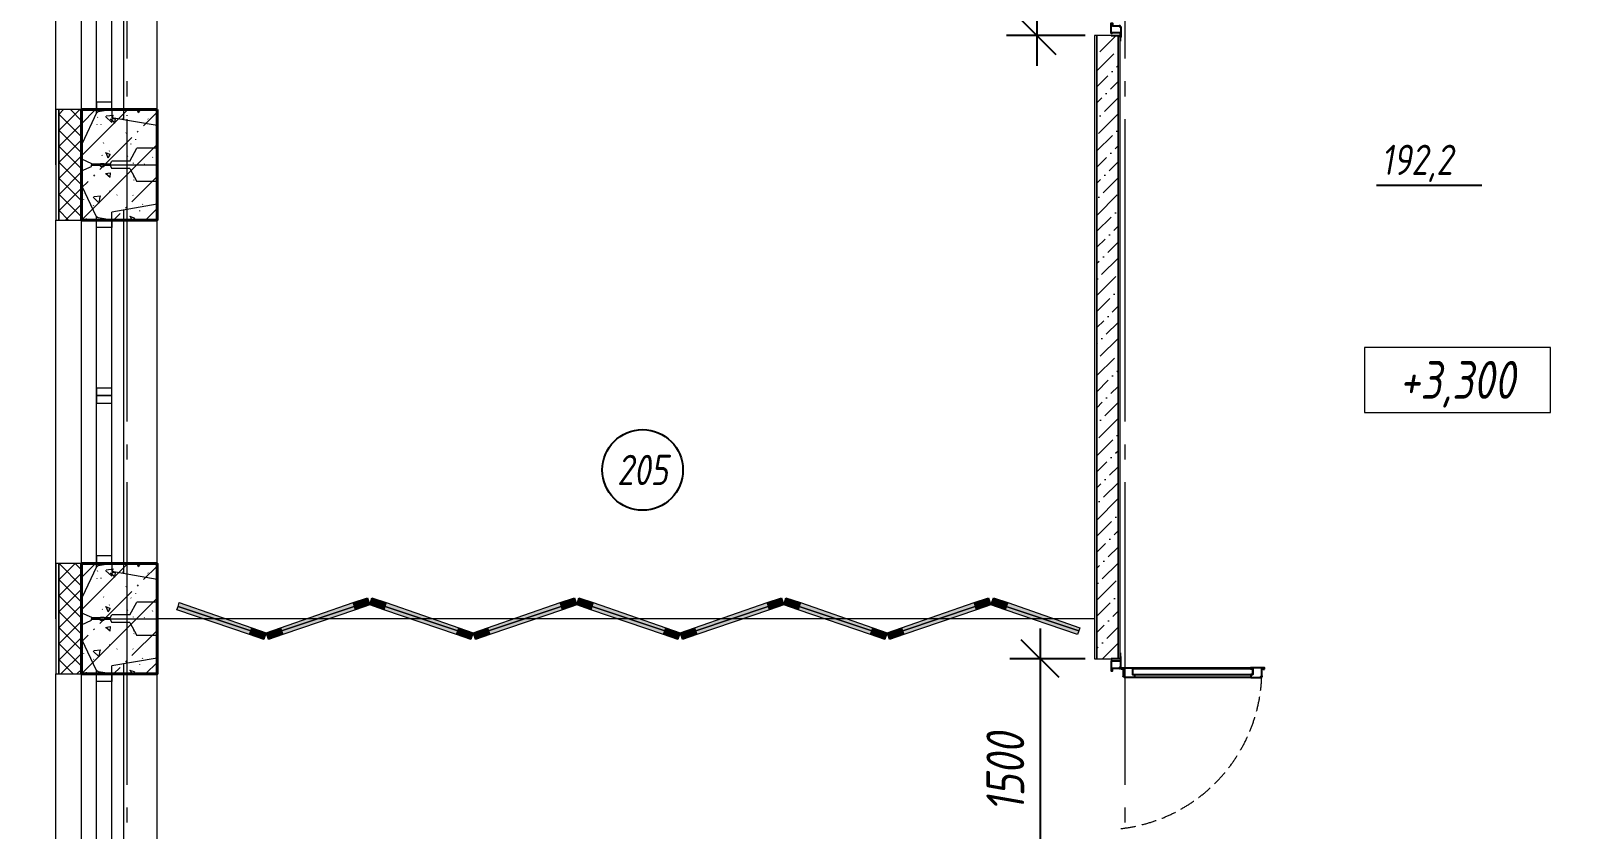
# Model space of a CAD drawing. Header units: millimetres. Extents: x -85420 to 1195317, y -69347 to 470418.
# Drawn here: x 429911 to 440079, y 32185 to 37463 of the extents above; entities that cross this region are included whole.
import ezdxf
from ezdxf import colors
from ezdxf.entities.mleader import LeaderData, LeaderLine
from ezdxf.enums import TextEntityAlignment as Align
from ezdxf.math import Vec2, Vec3

# ---------------------------------------------------------------- set-up
doc = ezdxf.new("R2010")
doc.units = ezdxf.units.MM
for name, pattern in [('GOST2.303 6', [12, 8, -1.5, 1, -1.5]), ('ГОСТ 2.303 4', [7, 5, -2, 0]), ('ГОСТ 2.303 5', [24, 20, -1.5, 1, -1.5]), ('осевая', [50.8, 31.75, -6.35, 6.35, -6.35])]:
    doc.linetypes.add(name, pattern=pattern)
for name, color, linetype, lineweight in [('!М_Двери', 7, 'Continuous', 15), ('+АР_Выноски', 4, 'Continuous', 9), ('+АР_Осевые линии', 252, 'GOST2.303 6', 9), ('+АР_Стены внутренние', 250, 'Continuous', 18), ('АР_Окна', 4, 'Continuous', 9), ('АР_Отметки', 7, 'Continuous', 5), ('АР_Сущ Несущая стена', 250, 'Continuous', 50), ('АР_штриховка несущих стен', 250, 'Continuous', 0), ('СПДС_+АР_Стены', 250, 'Continuous', 20), ('СПДС_РАЗМЕРЫ', 252, 'Continuous', 0), ('стены', 7, 'Continuous', 40), ('ТОНКАЯ', 253, 'Continuous', 0), ('ТХ_Трансформ перегорордка', 250, 'Continuous', 5), ('ЭКСПЛИКАЦИЯ', 7, 'Continuous', 5)]:
    doc.layers.add(name, color=color, linetype=linetype, lineweight=lineweight)
doc.layers.add('ОСИ', color=7, linetype='осевая', lineweight=13, true_color=0x999999)
doc.styles.add('ISOCPEUR', font='', dxfattribs={"height": 250})
doc.styles.add('ГОСТ 2.304', font='CS_Gost2304.shx', dxfattribs={"oblique": 10})
doc.styles.get('ISOCPEUR').set_extended_font_data('ISOCPEUR', italic=True)
doc.linetypes.add('Ground1', pattern='A,12,[130,ltypeshp.shx,S=3,R=-150,X=0,Y=-2.598],3,[130,ltypeshp.shx,S=3,R=-150,X=0,Y=-2.598],3,[130,ltypeshp.shx,S=3,R=-150,X=0,Y=-2.598],0', length=18)
doc.linetypes.add('Ground2', pattern='A,12,[130,ltypeshp.shx,S=3,R=-210,X=0,Y=-2.598],3,[130,ltypeshp.shx,S=3,R=-210,X=0,Y=-2.598],3,[130,ltypeshp.shx,S=3,R=-210,X=0,Y=-2.598],0', length=18)
doc.dimstyles.new('СПДС', dxfattribs={"dimscale": 100, "dimtxt": 2.5, "dimasz": 2.5, "dimexe": 2, "dimexo": 0.625, "dimgap": 1, "dimtad": 1, "dimdec": 0, "dimrnd": 5, "dimtxsty": 'ГОСТ 2.304', "dimblk": 'OBLIQUE', "dimblk1": 'OBLIQUE', "dimblk2": 'OBLIQUE', "dimcen": 2.5, "dimdle": 2, "dimadec": 0, "dimazin": 2, "dimtfac": 0.75, "dimtdec": 4, "dimtmove": 1, "dimatfit": 3, "dimfxl": 1, "dimtfill": 1, "dimtolj": 1, "dimarcsym": 1})
pattern_1 = [(45, (0, 0), (-53.033009, 53.033009), []), (135, (0, 0), (-53.033009, -53.033009), [])]

# ---------------------------------------------------------------- blocks, each defined once
blk = doc.blocks.new('_Oblique')
at = {"color": 0, "linetype": 'ByBlock', "lineweight": -2}
blk.add_line((-0.5, -0.5), (0.5, 0.5), dxfattribs=at)
blk = doc.blocks.new('*D321')
at = {"layer": 'Defpoints', "color": 0, "ltscale": 100, "transparency": 16777216}
for p in [(436946, 38933), (436564, 37432), (436946, 37432)]:
    blk.add_point(p, dxfattribs=at)
at = {"layer": 'СПДС_РАЗМЕРЫ', "color": 0, "lineweight": -2, "ltscale": 100, "transparency": 16777216}
for p, q in [((436564, 39133), (436564, 37232)), ((436884, 38933), (436364, 38933)), ((436884, 37432), (436364, 37432))]:
    blk.add_line(p, q, dxfattribs=at)
at = {"layer": 'СПДС_РАЗМЕРЫ', "color": 0, "lineweight": -2, "ltscale": 100, "transparency": 16777216, "xscale": 250, "yscale": 250, "zscale": 250}
for p, rotation in [((436564, 38933), 90), ((436564, 37432), 270)]:
    blk.add_blockref('_Oblique', p, dxfattribs=dict(at, rotation=rotation))
at = {"layer": 'СПДС_РАЗМЕРЫ', "color": 0, "ltscale": 100, "transparency": 16777216, "insert": (436334, 38183), "char_height": 250, "attachment_point": 5, "rotation": 90, "style": 'ГОСТ 2.304', "bg_fill": 3, "box_fill_scale": 1.1, "bg_fill_color": 256, "bg_fill_true_color": 13158600, "bg_fill_transparency": 0}
blk.add_mtext('\\A1;1500', dxfattribs=at)
blk = doc.blocks.new('*D320')
at = {"layer": 'Defpoints', "color": 0, "ltscale": 100, "transparency": 16777216}
for p in [(436946, 33312), (436586, 31811), (436946, 31811)]:
    blk.add_point(p, dxfattribs=at)
at = {"layer": 'СПДС_РАЗМЕРЫ', "color": 0, "lineweight": -2, "ltscale": 100, "transparency": 16777216}
for p, q in [((436586, 33512), (436586, 31611)), ((436884, 33312), (436386, 33312)), ((436884, 31811), (436386, 31811))]:
    blk.add_line(p, q, dxfattribs=at)
at = {"layer": 'СПДС_РАЗМЕРЫ', "color": 0, "lineweight": -2, "ltscale": 100, "transparency": 16777216, "xscale": 250, "yscale": 250, "zscale": 250}
for p, rotation in [((436586, 33312), 90), ((436586, 31811), 270)]:
    blk.add_blockref('_Oblique', p, dxfattribs=dict(at, rotation=rotation))
at = {"layer": 'СПДС_РАЗМЕРЫ', "color": 0, "ltscale": 100, "transparency": 16777216, "insert": (436356, 32562), "char_height": 250, "attachment_point": 5, "rotation": 90, "style": 'ГОСТ 2.304', "bg_fill": 3, "box_fill_scale": 1.1, "bg_fill_color": 256, "bg_fill_true_color": 13158600, "bg_fill_transparency": 0}
blk.add_mtext('\\A1;1500', dxfattribs=at)
blk = doc.blocks.new('трансформ перег')
at = {"layer": 'ТХ_Трансформ перегорордка', "linetype": 'Continuous', "lineweight": 0, "true_color": 0xfffffe}
for points in [[(-5581, -81), (-5573, -59), (-6054, 108), (-6061, 81)], [(-4896, 81), (-4904, 108), (-5384, -59), (-5377, -81)], [(-4794, 93), (-4809, 138), (-4904, 108), (-4889, 59)], [(-4779, 138), (-4794, 93), (-4700, 59), (-4685, 108)], [(-4212, -81), (-4204, -59), (-4685, 108), (-4692, 81)], [(-3527, 81), (-3535, 108), (-4015, -59), (-4008, -81)], [(-3425, 93), (-3440, 138), (-3535, 108), (-3520, 59)], [(-3410, 138), (-3425, 93), (-3331, 59), (-3316, 108)], [(-2843, -81), (-2835, -59), (-3316, 108), (-3323, 81)], [(-2158, 81), (-2166, 108), (-2646, -59), (-2638, -81)], [(-2056, 93), (-2071, 138), (-2166, 108), (-2151, 59)], [(-2041, 138), (-2056, 93), (-1961, 59), (-1946, 108)], [(-1474, -81), (-1466, -59), (-1946, 108), (-1954, 81)], [(-789, 81), (-797, 108), (-1277, -59), (-1269, -81)], [(-687, 93), (-702, 138), (-797, 108), (-781, 59)], [(-668, 138), (-687, 93), (-592, 59), (-573, 108)], [(-104, -81), (-97, -59), (-573, 108), (-585, 81)], [(-5589, -104), (-5581, -81), (-6061, 81), (-6069, 59)], [(-4889, 59), (-4896, 81), (-5377, -81), (-5369, -104)], [(-4219, -104), (-4212, -81), (-4692, 81), (-4700, 59)], [(-3520, 59), (-3527, 81), (-4008, -81), (-4000, -104)], [(-2850, -104), (-2843, -81), (-3323, 81), (-3331, 59)], [(-2151, 59), (-2158, 81), (-2638, -81), (-2631, -104)], [(-1481, -104), (-1474, -81), (-1954, 81), (-1961, 59)], [(-781, 59), (-789, 81), (-1269, -81), (-1262, -104)], [(-112, -104), (-104, -81), (-585, 81), (-592, 59)], [(-5494, -138), (-5479, -93), (-5573, -59), (-5589, -104)], [(-5479, -93), (-5464, -138), (-5369, -104), (-5384, -59)], [(-4125, -138), (-4110, -93), (-4204, -59), (-4219, -104)], [(-4110, -93), (-4095, -138), (-4000, -104), (-4015, -59)], [(-2756, -138), (-2741, -93), (-2835, -59), (-2850, -104)], [(-2741, -93), (-2725, -138), (-2631, -104), (-2646, -59)], [(-1387, -138), (-1371, -93), (-1466, -59), (-1481, -104)], [(-1371, -93), (-1356, -138), (-1262, -104), (-1277, -59)]]:
    blk.add_hatch(color=7, dxfattribs=at).paths.add_polyline_path(points)
at = {"layer": 'ТХ_Трансформ перегорордка', "linetype": 'осевая', "lineweight": 0, "ltscale": 500}
blk.add_line((0, 0), (-6200, 0), dxfattribs=at)
at = {"layer": 'ТХ_Трансформ перегорордка', "linetype": 'Continuous', "lineweight": 0}
for points in [[(-5581, -81), (-6061, 81), (-6054, 108), (-5573, -59)], [(-4896, 81), (-5377, -81), (-5384, -59), (-4904, 108)], [(-4794, 93), (-4889, 59), (-4904, 108), (-4809, 138)], [(-4779, 138), (-4685, 108), (-4700, 59), (-4794, 93)], [(-4212, -81), (-4692, 81), (-4685, 108), (-4204, -59)], [(-3527, 81), (-4008, -81), (-4015, -59), (-3535, 108)], [(-3425, 93), (-3520, 59), (-3535, 108), (-3440, 138)], [(-3410, 138), (-3316, 108), (-3331, 59), (-3425, 93)], [(-2843, -81), (-3323, 81), (-3316, 108), (-2835, -59)], [(-2158, 81), (-2638, -81), (-2646, -59), (-2166, 108)], [(-2056, 93), (-2151, 59), (-2166, 108), (-2071, 138)], [(-2041, 138), (-1946, 108), (-1961, 59), (-2056, 93)], [(-1474, -81), (-1954, 81), (-1946, 108), (-1466, -59)], [(-789, 81), (-1269, -81), (-1277, -59), (-797, 108)], [(-687, 93), (-781, 59), (-797, 108), (-702, 138)], [(-668, 138), (-573, 108), (-592, 59), (-687, 93)], [(-104, -81), (-585, 81), (-573, 108), (-97, -59)], [(-5589, -104), (-6069, 59), (-6061, 81), (-5581, -81)], [(-4889, 59), (-5369, -104), (-5377, -81), (-4896, 81)], [(-4219, -104), (-4700, 59), (-4692, 81), (-4212, -81)], [(-3520, 59), (-4000, -104), (-4008, -81), (-3527, 81)], [(-2850, -104), (-3331, 59), (-3323, 81), (-2843, -81)], [(-2151, 59), (-2631, -104), (-2638, -81), (-2158, 81)], [(-1481, -104), (-1961, 59), (-1954, 81), (-1474, -81)], [(-781, 59), (-1262, -104), (-1269, -81), (-789, 81)], [(-112, -104), (-592, 59), (-585, 81), (-104, -81)], [(-5494, -138), (-5589, -104), (-5573, -59), (-5479, -93)], [(-5479, -93), (-5384, -59), (-5369, -104), (-5464, -138)], [(-4125, -138), (-4219, -104), (-4204, -59), (-4110, -93)], [(-4110, -93), (-4015, -59), (-4000, -104), (-4095, -138)], [(-2756, -138), (-2850, -104), (-2835, -59), (-2741, -93)], [(-2741, -93), (-2646, -59), (-2631, -104), (-2725, -138)], [(-1387, -138), (-1481, -104), (-1466, -59), (-1371, -93)], [(-1371, -93), (-1277, -59), (-1262, -104), (-1356, -138)]]:
    blk.add_lwpolyline(points, close=True, dxfattribs=at)
for points in [[(-5581, -81), (-6061, 81)], [(-4896, 81), (-5377, -81)], [(-4212, -81), (-4692, 81)], [(-3527, 81), (-4008, -81)], [(-2843, -81), (-3323, 81)], [(-2158, 81), (-2638, -81)], [(-1474, -81), (-1954, 81)], [(-789, 81), (-1269, -81)], [(-104, -81), (-585, 81)]]:
    blk.add_lwpolyline(points, dxfattribs=at)
blk = doc.blocks.new('НП 3033')
at = {"layer": 'АР_Окна', "ltscale": 100}
for p, q in [((365, 500), (2635, 500)), ((365, 400), (2635, 400)), ((365, 300), (2635, 300)), ((365, 220), (2635, 220)), ((365, 0), (2635, 0))]:
    blk.add_line(p, q, dxfattribs=at)
for points in [[(365, 300), (365, 500), (365, 670), (2635, 670), (2635, 300)], [(365, 300), (415, 300), (415, 400), (365, 400)], [(1450, 400), (1425, 400), (1425, 300), (1450, 300), (1475, 300), (1475, 400), (1438, 400)], [(1500, 400), (1475, 400), (1475, 300), (1500, 300), (1525, 300), (1525, 400), (1488, 400)], [(2635, 300), (2585, 300), (2585, 400), (2635, 400)]]:
    blk.add_lwpolyline(points, dxfattribs=at)
at = {"layer": 'СПДС_+АР_Стены', "ltscale": 100}
for points in [[(0, 670), (0, 670), (365, 670), (365, 670)], [(3000, 670), (3000, 670), (2635, 670), (2635, 670)]]:
    blk.add_lwpolyline(points, dxfattribs=at)
at = {"layer": 'стены', "ltscale": 100}
for p, q in [((2960, 500), (2860, 500)), ((0, 0), (0, 0))]:
    blk.add_line(p, q, dxfattribs=at)
at = {"layer": 'стены', "lineweight": 30, "ltscale": 100}
blk.add_lwpolyline([(0, 0), (365, 0), (365, 500), (0, 500)], dxfattribs=at)
at = {"layer": 'стены', "ltscale": 100}
blk.add_lwpolyline([(3000, 500), (2635, 500), (2635, 0), (3000, 0)], dxfattribs=at)
blk = doc.blocks.new('обследование 2 этаж 1245')
at = {"layer": 'ТОНКАЯ', "ltscale": 100}
for p, q in [((-10940, -34820), (-10940, -32100)), ((-10440, -34700), (-10440, -32220)), ((-10840, -34617), (-10840, -32303)), ((-10740, -34595), (-10740, -32325)), ((-10660, -34662), (-10660, -32258)), ((-10840, -34617), (-10935, -34818)), ((-10830, -34610), (-10840, -34617)), ((-10740, -34595), (-10830, -34610)), ((-10740, -34595), (-10740, -34648)), ((-10440, -34700), (-10740, -34648)), ((-10440, -34700), (-10440, -34850)), ((-10935, -34818), (-10940, -34820)), ((-10940, -34920), (-10940, -34820)), ((-10620, -34935), (-10575, -34850)), ((-10440, -34850), (-10575, -34850)), ((-10440, -34960), (-10440, -34850)), ((-10940, -34920), (-10875, -34950)), ((-10940, -35000), (-10875, -34970)), ((-10875, -34950), (-10875, -34955)), ((-10818, -34955), (-10875, -34955)), ((-10875, -34955), (-10875, -34960)), ((-10818, -34960), (-10875, -34960)), ((-10875, -34960), (-10440, -34960)), ((-10818, -34960), (-10875, -34960)), ((-10875, -34965), (-10875, -34960)), ((-10875, -34960), (-10440, -34960)), ((-10875, -34970), (-10875, -34965)), ((-10818, -34965), (-10875, -34965)), ((-10818, -34955), (-10813, -34950)), ((-10818, -34965), (-10813, -34970)), ((-10813, -34950), (-10793, -34950)), ((-10813, -34970), (-10793, -34970)), ((-10793, -34950), (-10788, -34955)), ((-10793, -34970), (-10788, -34965)), ((-10750, -34955), (-10788, -34955)), ((-10750, -34965), (-10788, -34965)), ((-10750, -34955), (-10740, -34935)), ((-10750, -34965), (-10740, -34985)), ((-10620, -34935), (-10740, -34935)), ((-10440, -34960), (-10440, -35070)), ((-10940, -35000), (-10940, -35100)), ((-10620, -34985), (-10740, -34985)), ((-10620, -34985), (-10575, -35070)), ((-10440, -35070), (-10575, -35070)), ((-10440, -35220), (-10440, -35070)), ((-10940, -37820), (-10940, -35100)), ((-10935, -35102), (-10940, -35100)), ((-10840, -35303), (-10935, -35102)), ((-10440, -35220), (-10740, -35272)), ((-10740, -35325), (-10740, -35272)), ((-10660, -37662), (-10660, -35258)), ((-10440, -37700), (-10440, -35220)), ((-10840, -37617), (-10840, -35303)), ((-10830, -35310), (-10840, -35303)), ((-10740, -35325), (-10830, -35310)), ((-10740, -37595), (-10740, -35325)), ((-10840, -37617), (-10935, -37818)), ((-10830, -37610), (-10840, -37617)), ((-10740, -37595), (-10830, -37610)), ((-10740, -37595), (-10740, -37648)), ((-10440, -37700), (-10740, -37648)), ((-10440, -37700), (-10440, -37850)), ((-10935, -37818), (-10940, -37820)), ((-10940, -37920), (-10940, -37820)), ((-10940, -37920), (-10875, -37950)), ((-10620, -37935), (-10575, -37850)), ((-10440, -37850), (-10575, -37850)), ((-10440, -37960), (-10440, -37850)), ((-10940, -38000), (-10875, -37970)), ((-10940, -38000), (-10940, -38100)), ((-10875, -37950), (-10875, -37955)), ((-10818, -37955), (-10875, -37955)), ((-10875, -37955), (-10875, -37960)), ((-10818, -37960), (-10875, -37960)), ((-10875, -37960), (-10440, -37960)), ((-10818, -37960), (-10875, -37960)), ((-10875, -37965), (-10875, -37960)), ((-10875, -37960), (-10440, -37960)), ((-10875, -37970), (-10875, -37965)), ((-10818, -37965), (-10875, -37965)), ((-10818, -37955), (-10813, -37950)), ((-10818, -37965), (-10813, -37970)), ((-10813, -37950), (-10793, -37950)), ((-10813, -37970), (-10793, -37970)), ((-10793, -37950), (-10788, -37955)), ((-10793, -37970), (-10788, -37965)), ((-10750, -37955), (-10788, -37955)), ((-10750, -37965), (-10788, -37965)), ((-10750, -37955), (-10740, -37935)), ((-10750, -37965), (-10740, -37985)), ((-10620, -37935), (-10740, -37935)), ((-10620, -37985), (-10740, -37985)), ((-10620, -37985), (-10575, -38070)), ((-10440, -37960), (-10440, -38070)), ((-10940, -40820), (-10940, -38100)), ((-10935, -38102), (-10940, -38100)), ((-10840, -38303), (-10935, -38102)), ((-10440, -38070), (-10575, -38070)), ((-10440, -38220), (-10440, -38070)), ((-10440, -38220), (-10740, -38272)), ((-10440, -40700), (-10440, -38220)), ((-10840, -40617), (-10840, -38303)), ((-10830, -38310), (-10840, -38303)), ((-10740, -38325), (-10830, -38310)), ((-10740, -38325), (-10740, -38272)), ((-10740, -40595), (-10740, -38325)), ((-10660, -40662), (-10660, -38258))]:
    blk.add_line(p, q, dxfattribs=at)
blk = doc.blocks.new('A$C314F1C93')
at = {"layer": '+АР_Осевые линии', "linetype": 'ГОСТ 2.303 5', "lineweight": 0, "ltscale": 100}
for p, q in [((140, 64752.7), (140, -9752.2)), ((6740, 64752.7), (6740, -9752.2))]:
    blk.add_line(p, q, dxfattribs=at)
blk = doc.blocks.new('_DotSmall')
at = {"color": 0, "linetype": 'ByBlock', "const_width": 0.5}
blk.add_lwpolyline([(-0.0625, 0, 1), (0.0625, 0, 1)], format="xyb", close=True, dxfattribs=at)
blk = doc.blocks.new('АР план')
at = {"layer": 'АР_Отметки', "lineweight": 9}
ml = blk.add_multileader_mtext('Standard', dxfattribs=at)
ml.set_content('+3,950', color=256, style='ISOCPEUR')
ml.set_leader_properties(color=256, linetype='Continuous', lineweight=-1)
ml.set_arrow_properties(name='DOTSMALL')
ml.build(insert=Vec2(0, 0))
ml.multileader.update_dxf_attribs({"has_text_frame": 1, "text_left_attachment_type": 4, "text_right_attachment_type": 4, "dogleg_length": 100, "arrow_head_size": 180})
ctx = ml.context
ctx.base_point, ctx.char_height, ctx.arrow_head_size, ctx.landing_gap_size, ctx.plane_origin = Vec3(653061.3, 32239.7), 250, 180, 50, Vec3(652979.9, 30972.2)
ctx.left_attachment, ctx.right_attachment = 4, 4
notes = []
notes.append((ctx, [(0, (0, 0, 0), (0, 0), (1, 0), 1, [])]))
ctx.mtext.insert, ctx.mtext.width, ctx.mtext.line_spacing_style, ctx.mtext.flow_direction = Vec3(653111.3, 32573.1), 852.697, 2, 5
ml = blk.add_multileader_mtext('Standard', dxfattribs=at)
ml.set_content('+1,975', color=256, style='ISOCPEUR')
ml.set_leader_properties(color=256, linetype='Continuous', lineweight=-1)
ml.set_arrow_properties(name='DOTSMALL')
ml.build(insert=Vec2(0, 0))
ml.multileader.update_dxf_attribs({"has_text_frame": 1, "text_left_attachment_type": 4, "text_right_attachment_type": 4, "dogleg_length": 100, "arrow_head_size": 180})
ctx = ml.context
ctx.base_point, ctx.char_height, ctx.arrow_head_size, ctx.landing_gap_size, ctx.plane_origin = Vec3(652749.3, 27128.7), 250, 180, 50, Vec3(655881.4, 25957)
ctx.left_attachment, ctx.right_attachment = 4, 4
notes.append((ctx, [(0, (0, 0, 0), (0, 0), (1, 0), 1, [])]))
ctx.mtext.insert, ctx.mtext.width, ctx.mtext.line_spacing_style, ctx.mtext.flow_direction = Vec3(652799.3, 27528.7), 852.697, 2, 5
for ctx, leaders in notes:
    for number, flags, end, landing, length, lines in leaders:
        leader = LeaderData()
        leader.index, (leader.has_last_leader_line, leader.has_dogleg_vector, leader.attachment_direction) = number, flags
        leader.last_leader_point, leader.dogleg_vector, leader.dogleg_length = Vec3(end), Vec3(landing), length
        for number, points, colour, breaks in lines:
            line = LeaderLine()
            line.index, line.vertices, line.color, line.breaks = number, Vec3.list(points), colors.encode_raw_color(colour), breaks
            leader.lines.append(line)
        ctx.leaders.append(leader)

msp = doc.modelspace()

# ---------------------------------------------------------------- wipeouts: each hides what was drawn before it
at = {"color": 7, "ltscale": 100, "true_color": 0xffffff}
msp.add_wipeout([(438731.4, 34940.2), (439961.4, 34940.2), (439961.4, 35370.2), (438731.4, 35370.2)], dxfattribs=at).dxf.layer = '+АР_Выноски'

# ---------------------------------------------------------------- next in the draw order: linework, layer by layer
at = {"layer": '+АР_Выноски', "linetype": 'Continuous', "ltscale": 100}
msp.add_lwpolyline([(438731.4, 34940.2), (439961.4, 34940.2), (439961.4, 35370.2), (438731.4, 35370.2), (438731.4, 34940.2)], dxfattribs=at)

# ---------------------------------------------------------------- next in the draw order: texts
at = {"layer": '+АР_Выноски', "linetype": 'Continuous', "ltscale": 100, "style": 'ГОСТ 2.304', "oblique": 10}
msp.add_text('+3,300', height=250, dxfattribs=at).set_placement((439346.4, 35155.2), align=Align.MIDDLE_CENTER)

# ---------------------------------------------------------------- next in the draw order: block references
at = {"layer": 'ОСИ', "ltscale": 40}
msp.add_blockref('A$C314F1C93', (430406.4, 15326.4, 0), dxfattribs=at)

# ---------------------------------------------------------------- next in the draw order: hatches: boundary and pattern name
at = {"layer": 'АР_штриховка несущих стен', "lineweight": 0}
h = msp.add_hatch(dxfattribs=at)
h.set_pattern_fill('FP_1', color=256, angle=90, style=0, pattern_type=2)
h.set_pattern_definition([(225, (208738.74, 425007.94), (212.13203, -212.13203), [300, -50, 10, -50]), (225, (208526.74, 425007.94), (212.13203, -212.13203), []), (140, (208738.74, 425007.94), (31.37587, 358.6306), [37.5, -412.5]), (85, (208738.74, 425007.94), (-376.09568, -69.3761), [30, -330]), (190.451, (208741.35, 425037.82), (-344.71734, 289.2568), [31.87, -350.571]), (136.184, (208638.74, 425007.94), (82.7615, 533.61997), [56.25, -618.75]), (186.636, (208645.64, 425052.4), (-487.0622, 467.3284), [47.805, -525.856]), (81.184, (208638.74, 425007.94), (-487.05805, 467.33264), [45, -495]), (111, (208663.74, 425057.94), (201.30952, 298.45407), [37.5, -412.5]), (56, (208663.74, 425057.94), (-362.5749, 121.6571), [30, -330]), (161.451, (208680.5, 425082.8), (-161.2621, 420.11198), [31.87, -350.571]), (127.5, (208738.74, 425007.94), (-166.446927, 6.079928), [3.353, -322.647, 3.353, -331.647, -331.25]), (127.5, (208738.74, 425007.94), (-166.446927, 6.079928), [-661, 3.353, -327.897]), (97.5, (208738.74, 425007.94), (-197.205856, 131.53477), [3.353, -187.647, 3.353, -315.147, -126.25]), (97.5, (208738.74, 425007.94), (-197.205856, 131.53477), [-509.5, 3.353, -122.897]), (57.5, (208738.74, 424896.44), (11.277436, 266.91122), [3.353, -121.647, 3.353, -386.647, -517.5]), (57.5, (208738.74, 424896.44), (11.277436, 266.91122), [-515, 3.353, -514.147]), (47.5, (208738.74, 424846.44), (-50.05249, 291.59308), [3.353, -159.147, 3.353, -255.647, -367.5]), (47.5, (208738.74, 424846.44), (-50.05249, 291.59308), [-421.5, 3.353, -364.147])])
h.paths.add_polyline_path([(430246.4, 36211.4), (430746.4, 36211.4), (430746.4, 36941.4), (430246.4, 36941.4)])
h = msp.add_hatch(dxfattribs=at)
h.set_pattern_fill('FP_1', color=256, angle=90, style=0, pattern_type=2)
h.set_pattern_definition([(225, (208738.74, 422007.94), (212.13203, -212.13203), [300, -50, 10, -50]), (225, (208526.74, 422007.94), (212.13203, -212.13203), []), (140, (208738.74, 422007.94), (31.37587, 358.6306), [37.5, -412.5]), (85, (208738.74, 422007.94), (-376.09568, -69.3761), [30, -330]), (190.451, (208741.35, 422037.82), (-344.71734, 289.2568), [31.87, -350.571]), (136.184, (208638.74, 422007.94), (82.7615, 533.61997), [56.25, -618.75]), (186.636, (208645.64, 422052.4), (-487.0622, 467.3284), [47.805, -525.856]), (81.184, (208638.74, 422007.94), (-487.05805, 467.33264), [45, -495]), (111, (208663.74, 422057.94), (201.30952, 298.45407), [37.5, -412.5]), (56, (208663.74, 422057.94), (-362.5749, 121.6571), [30, -330]), (161.451, (208680.5, 422082.8), (-161.2621, 420.11198), [31.87, -350.571]), (127.5, (208738.74, 422007.94), (-166.446927, 6.079928), [3.353, -322.647, 3.353, -331.647, -331.25]), (127.5, (208738.74, 422007.94), (-166.446927, 6.079928), [-661, 3.353, -327.897]), (97.5, (208738.74, 422007.94), (-197.205856, 131.53477), [3.353, -187.647, 3.353, -315.147, -126.25]), (97.5, (208738.74, 422007.94), (-197.205856, 131.53477), [-509.5, 3.353, -122.897]), (57.5, (208738.74, 421896.44), (11.277436, 266.91122), [3.353, -121.647, 3.353, -386.647, -517.5]), (57.5, (208738.74, 421896.44), (11.277436, 266.91122), [-515, 3.353, -514.147]), (47.5, (208738.74, 421846.44), (-50.05249, 291.59308), [3.353, -159.147, 3.353, -255.647, -367.5]), (47.5, (208738.74, 421846.44), (-50.05249, 291.59308), [-421.5, 3.353, -364.147])])
h.paths.add_polyline_path([(430246.4, 33211.4), (430746.4, 33211.4), (430746.4, 33941.4), (430246.4, 33941.4)])
at = {"layer": 'СПДС_+АР_Стены', "lineweight": 9, "ltscale": 100}
h = msp.add_hatch(dxfattribs=at)
h.set_pattern_fill('НЕМЕТАЛЛИЧЕСКИЕ МАТЕРИАЛЫ', color=256, scale=30, style=0, pattern_type=2)
h.set_pattern_definition(pattern_1)
h.paths.add_polyline_path([(430096.4, 36941.4), (430096.4, 36211.4), (430246.4, 36211.4), (430246.4, 36941.4)], flags=0)
h = msp.add_hatch(dxfattribs=at)
h.set_pattern_fill('НЕМЕТАЛЛИЧЕСКИЕ МАТЕРИАЛЫ', color=256, scale=30, style=0, pattern_type=2)
h.set_pattern_definition(pattern_1)
h.paths.add_polyline_path([(430096.4, 33941.4), (430096.4, 33211.4), (430246.4, 33211.4), (430246.4, 33941.4)], flags=0)

# ---------------------------------------------------------------- next in the draw order: linework, layer by layer
at = {"layer": '+АР_Стены внутренние', "ltscale": 100}
msp.add_lwpolyline([(437101.4, 37432.3), (437101.4, 33312.4), (437116.4, 33312.4), (437116.4, 37432.3), (437101.4, 37432.3)], close=True, dxfattribs=at)
for p, q in [((437212.4, 33251.4, 0), (437977.3, 33251.4, 0)), ((437979.3, 33187.4, 0), (437210.4, 33187.4, 0))]:
    msp.add_line(p, q)
at = {"elevation": 0}
for points in [[(437056.3, 37444.3), (437056.3, 37512.3), (437064.3, 37512.3), (437064.3, 37495.3), (437110.8, 37495.3), (437110.8, 37498.3), (437112.4, 37498.3), (437112.4, 37488.3), (437120.4, 37488.3), (437120.4, 37420.3), (437116.4, 37420.3), (437116.4, 37428.3), (437118.8, 37428.3), (437118.8, 37449.3), (437060.2, 37449.3), (437060.2, 37444.3)], [(437056.3, 33300.4), (437056.3, 33232.4), (437064.3, 33232.4), (437064.3, 33249.4), (437110.8, 33249.4), (437110.8, 33246.4), (437112.4, 33246.4), (437112.4, 33256.4), (437120.4, 33256.4), (437120.4, 33324.5), (437116.4, 33324.5), (437116.4, 33316.4), (437118.8, 33316.4), (437118.8, 33295.4), (437060.2, 33295.4), (437060.2, 33300.4)], [(437120.4, 33243.4), (437120.4, 33251.4), (437212.4, 33251.4), (437212.4, 33244.4), (437196.4, 33244.4), (437196.4, 33208.4), (437210.4, 33208.4), (437210.4, 33187.4), (437144.3, 33187.4), (437144.3, 33195.3), (437134.3, 33195.4), (437134.3, 33197), (437137.4, 33197), (437137.4, 33249.7), (437128.3, 33249.7), (437128.3, 33243.4)], [(438069.3, 33243.4), (438069.3, 33251.4), (437977.3, 33251.4), (437977.3, 33244.4), (437993.3, 33244.4), (437993.3, 33208.4), (437979.3, 33208.4), (437979.3, 33187.4), (438045.4, 33187.4), (438045.4, 33195.3), (438055.4, 33195.4), (438055.4, 33197), (438052.3, 33197), (438052.3, 33249.7), (438061.4, 33249.7), (438061.4, 33243.4)], [(437196.4, 33208.4), (437993.3, 33208.4), (437993.3, 33244.4), (437196.4, 33244.4)]]:
    msp.add_lwpolyline(points, close=True, dxfattribs=at)
at = {"color": 1, "linetype": 'Ground1', "elevation": 0}
msp.add_lwpolyline([(437056.3, 37432.3), (437116.4, 37432.3), (437116.4, 37393.4)], dxfattribs=at)
at = {"color": 1, "linetype": 'Ground2', "elevation": 0}
msp.add_lwpolyline([(437116.4, 33351.3), (437116.4, 33312.4), (437056.3, 33312.4)], dxfattribs=at)
at = {"linetype": 'ГОСТ 2.303 4', "lineweight": 5, "ltscale": 20}
msp.add_arc((437001.8, 33233.4, 0), 1050.7, 276.47849, 0.98209, dxfattribs=at)
at = {"layer": 'СПДС_+АР_Стены', "ltscale": 100}
for points in [[(430096.4, 36211.4), (430096.4, 36941.4), (430076.4, 36941.4), (430076.4, 36211.4), (430096.4, 36211.4)], [(430096.4, 36941.4), (430096.4, 36211.4), (430246.4, 36211.4), (430246.4, 36941.4), (430096.4, 36941.4)], [(430096.4, 33211.4), (430096.4, 33941.4), (430076.4, 33941.4), (430076.4, 33211.4), (430096.4, 33211.4)], [(430096.4, 33941.4), (430096.4, 33211.4), (430246.4, 33211.4), (430246.4, 33941.4), (430096.4, 33941.4)]]:
    msp.add_lwpolyline(points, close=True, dxfattribs=at)
at = {"layer": 'стены', "ltscale": 100, "elevation": 0}
for points in [[(430746.4, 36941.4), (430246.4, 36941.4), (430246.4, 36211.4), (430746.4, 36211.4)], [(430746.4, 33211.4), (430246.4, 33211.4), (430246.4, 33941.4), (430746.4, 33941.4)]]:
    msp.add_lwpolyline(points, close=True, dxfattribs=at)
at = {"layer": 'ЭКСПЛИКАЦИЯ', "linetype": 'Continuous', "lineweight": 25, "ltscale": 100}
msp.add_line((438811.4, 36443.1), (439506.4, 36443.1), dxfattribs=at)
msp.add_circle((433957.3, 34560), 266.7, dxfattribs=at)

# ---------------------------------------------------------------- next in the draw order: block references
at = {"layer": '!М_Двери', "color": 7, "ltscale": 40}
msp.add_blockref('трансформ перег', (436946.4, 33576.4, 0), dxfattribs=at)
at = {"layer": 'АР_Сущ Несущая стена', "rotation": 90}
for p in [(430746.4, 36576.4, 0), (430746.4, 33576.4, 0), (430746.4, 30576.4, 0)]:
    msp.add_blockref('НП 3033', p, dxfattribs=at)
at = {"layer": 'ТОНКАЯ', "ltscale": 200}
msp.add_blockref('обследование 2 этаж 1245', (441186.4, 71536.4, 0), dxfattribs=at)

# ---------------------------------------------------------------- next in the draw order: texts
at = {"layer": 'ЭКСПЛИКАЦИЯ', "linetype": 'Continuous', "lineweight": 25, "ltscale": 100, "style": 'ГОСТ 2.304', "oblique": 10}
msp.add_text('192,2', height=200, dxfattribs=at).set_placement((438841.4, 36709.7), align=Align.TOP_LEFT)
msp.add_text('205', height=200, dxfattribs=at).set_placement((433957.3, 34560), align=Align.MIDDLE_CENTER)

# ---------------------------------------------------------------- next in the draw order: dimensions: what is measured, and where the dimension line sits
at = {"layer": 'СПДС_РАЗМЕРЫ', "ltscale": 100}
for base, p1, p2, picture, middle in [((436564.2, 37432.3, 0), (436946.4, 38933.3, 0), (436946.4, 37432.3, 0), '*D321', (436334, 38182.8, 0)), ((436585.8, 31811.4, 0), (436946.4, 33312.4, 0), (436946.4, 31811.4, 0), '*D320', (436355.7, 32561.9, 0))]:
    dim = msp.add_linear_dim(base=base, p1=p1, p2=p2, angle=90, dimstyle='СПДС', dxfattribs=at)
    dim.commit()
    dim.dimension.update_dxf_attribs({"geometry": picture, "text_midpoint": middle})

# ---------------------------------------------------------------- next in the draw order: wipeouts: each hides what was drawn before it
at = {"color": 7, "ltscale": 100, "true_color": 0xffffff}
msp.add_wipeout([(438731.4, 34940.2), (439961.4, 34940.2), (439961.4, 35370.2), (438731.4, 35370.2)], dxfattribs=at).dxf.layer = '+АР_Выноски'

# ---------------------------------------------------------------- next in the draw order: hatches: boundary and pattern name
at = {"layer": '+АР_Стены внутренние', "lineweight": 0, "ltscale": 100}
h = msp.add_hatch(dxfattribs=at)
h.set_pattern_fill('БЕТОН И ИЗДЕЛИЯ ИЗ НЕГО', color=256, scale=30, style=0, pattern_type=2)
h.set_pattern_definition([(45, (0, 0), (39.774756, 145.840774), [187.5, -40.5, 0, -40.5])])
h.paths.add_polyline_path([(436961.4, 37432.3), (436961.4, 33312.4), (437101.4, 33312.4), (437101.4, 37432.3)], flags=0)

# ---------------------------------------------------------------- next in the draw order: linework, layer by layer
at = {"layer": '+АР_Выноски', "linetype": 'Continuous', "ltscale": 100}
msp.add_lwpolyline([(438731.4, 34940.2), (439961.4, 34940.2), (439961.4, 35370.2), (438731.4, 35370.2), (438731.4, 34940.2)], dxfattribs=at)
at = {"layer": '+АР_Стены внутренние', "ltscale": 100}
for points in [[(436961.4, 33312.4), (436961.4, 37432.3), (436946.4, 37432.3), (436946.4, 33312.4), (436961.4, 33312.4)], [(436961.4, 37432.3), (436961.4, 33312.4), (437101.4, 33312.4), (437101.4, 37432.3), (436961.4, 37432.3)]]:
    msp.add_lwpolyline(points, close=True, dxfattribs=at)

# ---------------------------------------------------------------- next in the draw order: texts
at = {"layer": '+АР_Выноски', "linetype": 'Continuous', "ltscale": 100, "style": 'ГОСТ 2.304', "oblique": 10}
msp.add_text('+3,300', height=250, dxfattribs=at).set_placement((439346.4, 35155.2), align=Align.MIDDLE_CENTER)

# ---------------------------------------------------------------- next in the draw order: block references
at = {"color": 12, "true_color": 0xe00000}
msp.add_blockref('АР план', (-85419.9, 14341.6), dxfattribs=at)

doc.saveas('drawing.dxf')
